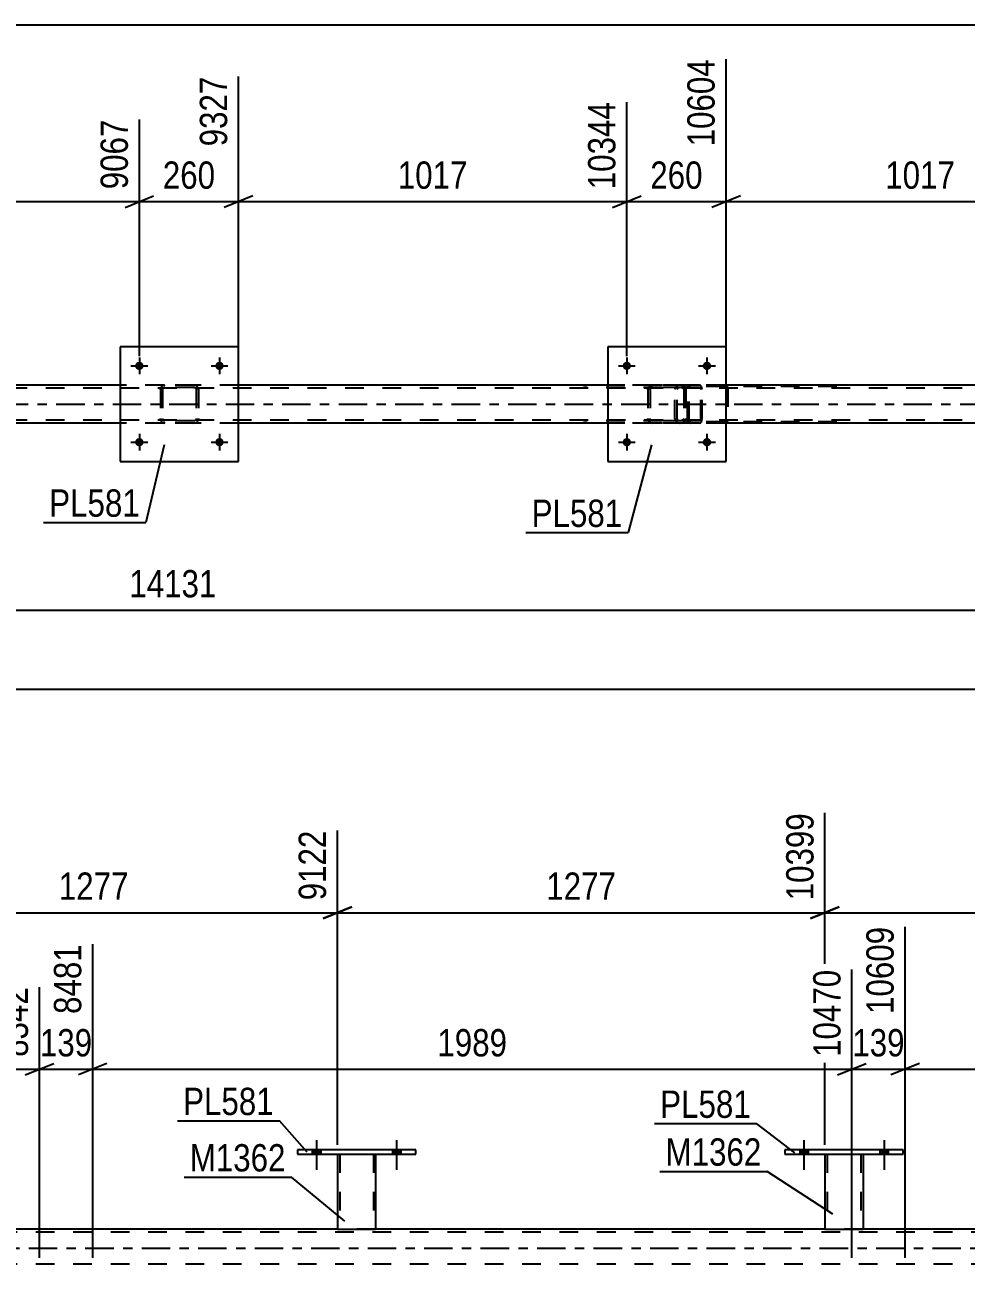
# Model space of a CAD drawing. Header units: millimetres. Extents: x 0 to 1779, y 0 to 560.
# Drawn here: x 1390.4 to 1489.1, y 425.1 to 555 of the extents above; entities that cross this region are included whole.
import ezdxf

# ---------------------------------------------------------------- set-up
doc = ezdxf.new("R2010")
doc.units = ezdxf.units.MM
doc.linetypes.add('DXK_LINE_DOT2', pattern=[3.9198, 1.9599, -1.9599])
doc.linetypes.add('DXK_LINE_DOT3', pattern=[5.9187, 2.979, -0.9799, 0.9799, -0.9799])
doc.styles.add('Arial Narrow', font='ARIALN.TTF', dxfattribs={"height": 0.2})

# ---------------------------------------------------------------- blocks, each defined once
blk = doc.blocks.new('Part-814185208-2621 - 2589')
at = {"color": 7, "linetype": 'DXK_LINE_DOT2'}
for p, q in [((1459.88, 517.09), (1459.86, 516.96)), ((1460.03, 516.96), (1460.04, 517.03)), ((1460.04, 517.03), (1460.08, 517.08)), ((1460.2, 517.28), (1460.07, 517.26)), ((1460.08, 517.08), (1460.13, 517.11)), ((1460.13, 517.11), (1460.2, 517.12)), ((1475.53, 517.28), (1460.2, 517.28)), ((1475.53, 517.12), (1460.2, 517.12)), ((1463.9, 517.26), (1463.77, 517.28)), ((1463.77, 517.12), (1463.84, 517.11)), ((1463.84, 517.11), (1463.89, 517.08)), ((1463.89, 517.08), (1463.93, 517.03)), ((1463.93, 517.03), (1463.94, 516.96)), ((1464.11, 516.96), (1464.09, 517.09)), ((1459.86, 513.6), (1459.86, 516.96)), ((1460.03, 513.6), (1460.03, 516.96)), ((1463.94, 516.96), (1463.94, 513.6)), ((1464.11, 516.96), (1464.11, 513.6)), ((1459.86, 513.6), (1459.88, 513.48)), ((1460.04, 513.54), (1460.03, 513.6)), ((1460.08, 513.49), (1460.04, 513.54)), ((1460.07, 513.31), (1460.2, 513.28)), ((1460.13, 513.46), (1460.08, 513.49)), ((1460.2, 513.44), (1460.13, 513.46)), ((1475.53, 513.44), (1460.2, 513.44)), ((1475.53, 513.28), (1460.2, 513.28)), ((1463.84, 513.46), (1463.77, 513.44)), ((1463.77, 513.28), (1463.9, 513.31)), ((1463.89, 513.49), (1463.84, 513.46)), ((1463.93, 513.54), (1463.89, 513.49)), ((1463.94, 513.6), (1463.93, 513.54)), ((1464.09, 513.48), (1464.11, 513.6))]:
    blk.add_line(p, q, dxfattribs=at)
for centre, start, end in [((1460.18, 516.95), 110.7583, 155.68), ((1463.78, 516.95), 24.32, 69.2417), ((1460.18, 513.62), 204.32, 249.2417), ((1463.78, 513.62), 290.7583, 335.68)]:
    blk.add_arc(centre, 0.331, start, end, dxfattribs=at)
blk = doc.blocks.new('Bolt-814185208-2757 - 2589')
at = {"linetype": 'Continuous'}
for points in [[(1402.87, 519.29, -1), (1401.99, 519.29, -1)], [(1411.27, 519.29, -1), (1410.39, 519.29, -1)]]:
    blk.add_hatch(color=1, dxfattribs=at).paths.add_polyline_path(points)
at = {"color": 1, "linetype": 'Continuous'}
for p, q in [((1402.43, 520.17), (1402.43, 518.41)), ((1410.83, 520.17), (1410.83, 518.41)), ((1401.55, 519.29), (1403.31, 519.29)), ((1409.95, 519.29), (1411.71, 519.29))]:
    blk.add_line(p, q, dxfattribs=at)
blk = doc.blocks.new('Part-814185208-2599 - 2589')
at = {"color": 2, "linetype": 'Continuous'}
for p, q in [((1400.43, 517.28), (1361.75, 517.28)), ((1451.51, 517.28), (1412.83, 517.28)), ((1502.59, 517.28), (1463.91, 517.28)), ((1400.43, 513.28), (1361.75, 513.28)), ((1451.51, 513.28), (1412.83, 513.28)), ((1502.59, 513.28), (1463.91, 513.28))]:
    blk.add_line(p, q, dxfattribs=at)
at = {"color": 7, "linetype": 'DXK_LINE_DOT2'}
for p, q in [((1412.83, 517.28), (1400.43, 517.28)), ((1463.91, 517.28), (1451.51, 517.28)), ((1688.57, 516.96), (1085.95, 516.96)), ((1688.57, 513.6), (1085.95, 513.6)), ((1412.83, 513.28), (1400.43, 513.28)), ((1463.91, 513.28), (1451.51, 513.28))]:
    blk.add_line(p, q, dxfattribs=at)
at = {"color": 7, "linetype": 'DXK_LINE_DOT3'}
blk.add_line((1085.95, 515.28), (1688.57, 515.28), dxfattribs=at)
blk = doc.blocks.new('Bolt-814185208-2758 - 2589')
at = {"linetype": 'Continuous'}
for points in [[(1402.87, 511.29, -1), (1401.99, 511.29, -1)], [(1411.27, 511.29, -1), (1410.39, 511.29, -1)]]:
    blk.add_hatch(color=1, dxfattribs=at).paths.add_polyline_path(points)
at = {"color": 1, "linetype": 'Continuous'}
for p, q in [((1402.43, 512.17), (1402.43, 510.41)), ((1410.83, 512.17), (1410.83, 510.41)), ((1401.55, 511.29), (1403.31, 511.29)), ((1409.95, 511.29), (1411.71, 511.29))]:
    blk.add_line(p, q, dxfattribs=at)
blk = doc.blocks.new('Part-814185208-2653 - 2589')
at = {"color": 7, "linetype": 'DXK_LINE_DOT2'}
for p, q in [((1461.13, 517.28), (1448.98, 517.28)), ((1461.13, 517.04), (1448.98, 517.04)), ((1459.04, 517.28), (1458.85, 517.25)), ((1458.86, 516.97), (1458.94, 517.03)), ((1458.94, 517.03), (1459.04, 517.04)), ((1459.86, 517.04), (1459.86, 517.28)), ((1461.24, 517.25), (1461.13, 517.28)), ((1461.13, 517.04), (1461.18, 517.03)), ((1461.18, 517.03), (1461.23, 516.97)), ((1461.32, 517.14), (1461.24, 517.25)), ((1461.38, 516.99), (1461.32, 517.14)), ((1458.58, 516.99), (1458.54, 516.8)), ((1458.54, 513.76), (1458.54, 516.8)), ((1458.79, 516.8), (1458.81, 516.9)), ((1458.79, 513.76), (1458.79, 516.8)), ((1458.81, 516.9), (1458.86, 516.97)), ((1461.23, 516.97), (1461.26, 516.9)), ((1461.26, 516.9), (1461.27, 516.8)), ((1461.27, 513.76), (1461.27, 516.8)), ((1461.4, 516.8), (1461.38, 516.99)), ((1461.4, 513.76), (1461.4, 516.8)), ((1461.13, 513.52), (1448.98, 513.52)), ((1461.13, 513.28), (1448.98, 513.28)), ((1458.54, 513.76), (1458.58, 513.58)), ((1458.81, 513.67), (1458.79, 513.76)), ((1458.86, 513.59), (1458.81, 513.67)), ((1458.85, 513.32), (1459.04, 513.28)), ((1458.94, 513.54), (1458.86, 513.59)), ((1459.04, 513.52), (1458.94, 513.54)), ((1459.86, 513.28), (1459.86, 513.52)), ((1461.18, 513.54), (1461.13, 513.52)), ((1461.13, 513.28), (1461.24, 513.32)), ((1461.23, 513.59), (1461.18, 513.54)), ((1461.26, 513.67), (1461.23, 513.59)), ((1461.24, 513.32), (1461.32, 513.43)), ((1461.27, 513.76), (1461.26, 513.67)), ((1461.32, 513.43), (1461.38, 513.58)), ((1461.38, 513.58), (1461.4, 513.76))]:
    blk.add_line(p, q, dxfattribs=at)
for centre, start, end in [((1459.03, 516.79), 111.1941, 156.1506), ((1459.03, 513.78), 203.8494, 248.8059)]:
    blk.add_arc(centre, 0.492, start, end, dxfattribs=at)
blk = doc.blocks.new('Part-814185208-2754 - 2589')
at = {"color": 2, "linetype": 'Continuous'}
for p, q in [((1463.91, 521.28), (1451.51, 521.28)), ((1451.51, 521.28), (1451.51, 509.28)), ((1463.91, 509.28), (1463.91, 521.28)), ((1451.51, 509.28), (1463.91, 509.28))]:
    blk.add_line(p, q, dxfattribs=at)
blk = doc.blocks.new('Bolt-814185208-2793 - 2589')
at = {"linetype": 'Continuous'}
for points in [[(1453.95, 519.29, -1), (1453.07, 519.29, -1)], [(1462.35, 519.29, -1), (1461.47, 519.29, -1)]]:
    blk.add_hatch(color=1, dxfattribs=at).paths.add_polyline_path(points)
at = {"color": 1, "linetype": 'Continuous'}
for p, q in [((1453.51, 520.17), (1453.51, 518.41)), ((1461.91, 520.17), (1461.91, 518.41)), ((1452.63, 519.29), (1454.39, 519.29)), ((1461.03, 519.29), (1462.79, 519.29))]:
    blk.add_line(p, q, dxfattribs=at)
blk = doc.blocks.new('Bolt-814185208-2794 - 2589')
at = {"linetype": 'Continuous'}
for points in [[(1453.95, 511.29, -1), (1453.07, 511.29, -1)], [(1462.35, 511.29, -1), (1461.47, 511.29, -1)]]:
    blk.add_hatch(color=1, dxfattribs=at).paths.add_polyline_path(points)
at = {"color": 1, "linetype": 'Continuous'}
for p, q in [((1453.51, 512.17), (1453.51, 510.41)), ((1461.91, 512.17), (1461.91, 510.41)), ((1452.63, 511.29), (1454.39, 511.29)), ((1461.03, 511.29), (1462.79, 511.29))]:
    blk.add_line(p, q, dxfattribs=at)
blk = doc.blocks.new('Part-814185208-2831 - 2589')
at = {"color": 7, "linetype": 'DXK_LINE_DOT2'}
for p, q in [((1456.01, 517.25), (1456.19, 517.28)), ((1456.19, 517.28), (1456.01, 517.25)), ((1456.02, 516.97), (1456.1, 517.03)), ((1456.1, 517.03), (1456.19, 517.04)), ((1459.23, 517.28), (1456.19, 517.28)), ((1459.23, 517.04), (1456.19, 517.04)), ((1459.23, 517.28), (1459.41, 517.25)), ((1459.41, 517.25), (1459.23, 517.28)), ((1459.23, 517.04), (1459.32, 517.03)), ((1459.32, 517.03), (1459.4, 516.97)), ((1455.71, 516.8), (1455.75, 516.99)), ((1455.75, 516.99), (1455.71, 516.8)), ((1455.71, 516.8), (1455.71, 513.76)), ((1455.95, 516.8), (1455.97, 516.9)), ((1455.95, 516.8), (1455.95, 513.76)), ((1455.97, 516.9), (1456.02, 516.97)), ((1459.4, 516.97), (1459.45, 516.9)), ((1459.45, 516.9), (1459.47, 516.8)), ((1459.47, 516.8), (1459.47, 513.76)), ((1459.67, 516.99), (1459.71, 516.8)), ((1459.71, 516.8), (1459.67, 516.99)), ((1459.71, 516.8), (1459.71, 513.76)), ((1455.75, 513.58), (1455.71, 513.76)), ((1455.71, 513.76), (1455.75, 513.58)), ((1455.97, 513.67), (1455.95, 513.76)), ((1456.02, 513.59), (1455.97, 513.67)), ((1456.19, 513.28), (1456.01, 513.32)), ((1456.01, 513.32), (1456.19, 513.28)), ((1456.1, 513.54), (1456.02, 513.59)), ((1456.19, 513.52), (1456.1, 513.54)), ((1459.23, 513.52), (1456.19, 513.52)), ((1459.23, 513.28), (1456.19, 513.28)), ((1459.32, 513.54), (1459.23, 513.52)), ((1459.41, 513.32), (1459.23, 513.28)), ((1459.23, 513.28), (1459.41, 513.32)), ((1459.4, 513.59), (1459.32, 513.54)), ((1459.45, 513.67), (1459.4, 513.59)), ((1459.47, 513.76), (1459.45, 513.67)), ((1459.71, 513.76), (1459.67, 513.58)), ((1459.67, 513.58), (1459.71, 513.76))]:
    blk.add_line(p, q, dxfattribs=at)
at = {"color": 7, "linetype": 'DXK_LINE_DOT3'}
blk.add_line((1457.71, 515.28), (1457.71, 515.28), dxfattribs=at)
at = {"color": 7, "linetype": 'DXK_LINE_DOT2'}
for centre, start, end in [((1456.19, 516.8), 112.5, 157.5), ((1456.19, 516.8), 112.5, 157.5), ((1459.23, 516.8), 22.5, 67.5), ((1459.23, 516.8), 22.5, 67.5), ((1456.19, 513.76), 202.5, 247.5), ((1456.19, 513.76), 202.5, 247.5), ((1459.23, 513.76), 292.5, 337.5), ((1459.23, 513.76), 292.5, 337.5)]:
    blk.add_arc(centre, 0.48, start, end, dxfattribs=at)
blk = doc.blocks.new('Part-814185208-2842 - 2589')
at = {"color": 2, "linetype": 'Continuous'}
for p, q in [((1412.83, 521.28), (1400.43, 521.28)), ((1400.43, 521.28), (1400.43, 509.28)), ((1412.83, 509.28), (1412.83, 521.28)), ((1400.43, 509.28), (1412.83, 509.28))]:
    blk.add_line(p, q, dxfattribs=at)
blk = doc.blocks.new('Part-814185208-2843 - 2589')
at = {"color": 7, "linetype": 'DXK_LINE_DOT2'}
for p, q in [((1404.93, 517.25), (1405.11, 517.28)), ((1405.11, 517.28), (1404.93, 517.25)), ((1404.94, 516.97), (1405.02, 517.03)), ((1405.02, 517.03), (1405.11, 517.04)), ((1408.15, 517.28), (1405.11, 517.28)), ((1408.15, 517.04), (1405.11, 517.04)), ((1408.15, 517.28), (1408.33, 517.25)), ((1408.33, 517.25), (1408.15, 517.28)), ((1408.15, 517.04), (1408.24, 517.03)), ((1408.24, 517.03), (1408.32, 516.97)), ((1404.63, 516.8), (1404.67, 516.99)), ((1404.67, 516.99), (1404.63, 516.8)), ((1404.63, 516.8), (1404.63, 513.76)), ((1404.87, 516.8), (1404.89, 516.9)), ((1404.87, 516.8), (1404.87, 513.76)), ((1404.89, 516.9), (1404.94, 516.97)), ((1408.32, 516.97), (1408.37, 516.9)), ((1408.37, 516.9), (1408.39, 516.8)), ((1408.39, 516.8), (1408.39, 513.76)), ((1408.59, 516.99), (1408.63, 516.8)), ((1408.63, 516.8), (1408.59, 516.99)), ((1408.63, 516.8), (1408.63, 513.76)), ((1404.67, 513.58), (1404.63, 513.76)), ((1404.63, 513.76), (1404.67, 513.58)), ((1404.89, 513.67), (1404.87, 513.76)), ((1404.94, 513.59), (1404.89, 513.67)), ((1405.11, 513.28), (1404.93, 513.32)), ((1404.93, 513.32), (1405.11, 513.28)), ((1405.02, 513.54), (1404.94, 513.59)), ((1405.11, 513.52), (1405.02, 513.54)), ((1408.15, 513.52), (1405.11, 513.52)), ((1408.15, 513.28), (1405.11, 513.28)), ((1408.24, 513.54), (1408.15, 513.52)), ((1408.33, 513.32), (1408.15, 513.28)), ((1408.15, 513.28), (1408.33, 513.32)), ((1408.32, 513.59), (1408.24, 513.54)), ((1408.37, 513.67), (1408.32, 513.59)), ((1408.39, 513.76), (1408.37, 513.67)), ((1408.63, 513.76), (1408.59, 513.58)), ((1408.59, 513.58), (1408.63, 513.76))]:
    blk.add_line(p, q, dxfattribs=at)
at = {"color": 7, "linetype": 'DXK_LINE_DOT3'}
blk.add_line((1406.63, 515.28), (1406.63, 515.28), dxfattribs=at)
at = {"color": 7, "linetype": 'DXK_LINE_DOT2'}
for centre, start, end in [((1405.11, 516.8), 112.5, 157.5), ((1405.11, 516.8), 112.5, 157.5), ((1408.15, 516.8), 22.5, 67.5), ((1408.15, 516.8), 22.5, 67.5), ((1405.11, 513.76), 202.5, 247.5), ((1405.11, 513.76), 202.5, 247.5), ((1408.15, 513.76), 292.5, 337.5), ((1408.15, 513.76), 292.5, 337.5)]:
    blk.add_arc(centre, 0.48, start, end, dxfattribs=at)
blk = doc.blocks.new('Part-814185208-3715 - 3585')
at = {"color": 2, "linetype": 'Continuous'}
for p, q in [((1470.07, 437.14), (1470.07, 436.66)), ((1482.47, 437.14), (1470.07, 437.14)), ((1470.07, 436.66), (1482.47, 436.66)), ((1482.47, 436.66), (1482.47, 437.14))]:
    blk.add_line(p, q, dxfattribs=at)
blk = doc.blocks.new('Bolt-814185208-3599 - 3585')
at = {"linetype": 'Continuous'}
for points in [[(1420.55, 436.66), (1421.43, 436.66), (1421.43, 437.14), (1420.55, 437.14)], [(1428.95, 436.66), (1429.83, 436.66), (1429.83, 437.14), (1428.95, 437.14)]]:
    blk.add_hatch(color=1, dxfattribs=at).paths.add_polyline_path(points)
at = {"color": 1, "linetype": 'Continuous'}
for p, q in [((1420.99, 438.14), (1420.99, 435.02)), ((1429.39, 438.14), (1429.39, 435.02)), ((1420.55, 437.14), (1420.55, 436.66)), ((1421.43, 437.14), (1421.43, 436.66)), ((1428.95, 437.14), (1428.95, 436.66)), ((1429.83, 437.14), (1429.83, 436.66))]:
    blk.add_line(p, q, dxfattribs=at)
blk = doc.blocks.new('Bolt-814185208-3600 - 3585')
at = {"linetype": 'Continuous'}
for points in [[(1420.55, 436.66), (1421.43, 436.66), (1421.43, 437.14), (1420.55, 437.14)], [(1428.95, 436.66), (1429.83, 436.66), (1429.83, 437.14), (1428.95, 437.14)]]:
    blk.add_hatch(color=1, dxfattribs=at).paths.add_polyline_path(points)
at = {"color": 1, "linetype": 'Continuous'}
for p, q in [((1420.99, 438.14), (1420.99, 435.02)), ((1429.39, 438.14), (1429.39, 435.02)), ((1420.55, 437.14), (1420.55, 436.66)), ((1421.43, 437.14), (1421.43, 436.66)), ((1428.95, 437.14), (1428.95, 436.66)), ((1429.83, 437.14), (1429.83, 436.66))]:
    blk.add_line(p, q, dxfattribs=at)
blk = doc.blocks.new('Bolt-814185208-3603 - 3585')
at = {"linetype": 'Continuous'}
for points in [[(1471.63, 436.66), (1472.51, 436.66), (1472.51, 437.14), (1471.63, 437.14)], [(1480.03, 436.66), (1480.91, 436.66), (1480.91, 437.14), (1480.03, 437.14)]]:
    blk.add_hatch(color=1, dxfattribs=at).paths.add_polyline_path(points)
at = {"color": 1, "linetype": 'Continuous'}
for p, q in [((1472.07, 438.14), (1472.07, 435.02)), ((1480.47, 438.14), (1480.47, 435.02)), ((1471.63, 437.14), (1471.63, 436.66)), ((1472.51, 437.14), (1472.51, 436.66)), ((1480.03, 437.14), (1480.03, 436.66)), ((1480.91, 437.14), (1480.91, 436.66))]:
    blk.add_line(p, q, dxfattribs=at)
blk = doc.blocks.new('Bolt-814185208-3604 - 3585')
at = {"linetype": 'Continuous'}
for points in [[(1471.63, 436.66), (1472.51, 436.66), (1472.51, 437.14), (1471.63, 437.14)], [(1480.03, 436.66), (1480.91, 436.66), (1480.91, 437.14), (1480.03, 437.14)]]:
    blk.add_hatch(color=1, dxfattribs=at).paths.add_polyline_path(points)
at = {"color": 1, "linetype": 'Continuous'}
for p, q in [((1472.07, 438.14), (1472.07, 435.02)), ((1480.47, 438.14), (1480.47, 435.02)), ((1471.63, 437.14), (1471.63, 436.66)), ((1472.51, 437.14), (1472.51, 436.66)), ((1480.03, 437.14), (1480.03, 436.66)), ((1480.91, 437.14), (1480.91, 436.66))]:
    blk.add_line(p, q, dxfattribs=at)
blk = doc.blocks.new('Part-814185208-3695 - 3585')
at = {"color": 2, "linetype": 'Continuous'}
for p, q in [((1418.99, 437.14), (1418.99, 436.66)), ((1431.39, 437.14), (1418.99, 437.14)), ((1418.99, 436.66), (1431.39, 436.66)), ((1431.39, 436.66), (1431.39, 437.14))]:
    blk.add_line(p, q, dxfattribs=at)
blk = doc.blocks.new('Part-814185208-3710 - 3585')
at = {"color": 2, "linetype": 'Continuous'}
for p, q in [((1474.27, 436.66), (1474.27, 428.82)), ((1478.27, 436.66), (1478.27, 428.82)), ((1474.27, 428.82), (1478.27, 428.82))]:
    blk.add_line(p, q, dxfattribs=at)
at = {"color": 7, "linetype": 'DXK_LINE_DOT2'}
for p, q in [((1474.27, 436.66), (1478.27, 436.66)), ((1474.27, 436.66), (1474.27, 436.66)), ((1474.27, 436.66), (1474.27, 436.66)), ((1474.51, 436.66), (1474.51, 428.82)), ((1478.03, 436.66), (1478.03, 428.82)), ((1478.27, 436.66), (1478.27, 436.66)), ((1478.27, 436.66), (1478.27, 436.66)), ((1477.97, 428.82), (1478.01, 428.82)), ((1477.97, 428.82), (1478.01, 428.82)), ((1478.01, 428.82), (1478.03, 428.82)), ((1478.01, 428.82), (1478.03, 428.82))]:
    blk.add_line(p, q, dxfattribs=at)
blk = doc.blocks.new('Part-814185208-3755 - 3585')
at = {"color": 2, "linetype": 'Continuous'}
for p, q in [((1423.19, 436.66), (1423.19, 428.82)), ((1427.19, 436.66), (1427.19, 428.82)), ((1423.19, 428.82), (1427.19, 428.82))]:
    blk.add_line(p, q, dxfattribs=at)
at = {"color": 7, "linetype": 'DXK_LINE_DOT2'}
for p, q in [((1423.19, 436.66), (1427.19, 436.66)), ((1423.19, 436.66), (1423.19, 436.66)), ((1423.19, 436.66), (1423.19, 436.66)), ((1423.43, 436.66), (1423.43, 428.82)), ((1426.95, 436.66), (1426.95, 428.82)), ((1427.19, 436.66), (1427.19, 436.66)), ((1427.19, 436.66), (1427.19, 436.66)), ((1426.89, 428.82), (1426.93, 428.82)), ((1426.89, 428.82), (1426.93, 428.82)), ((1426.93, 428.82), (1426.95, 428.82)), ((1426.93, 428.82), (1426.95, 428.82))]:
    blk.add_line(p, q, dxfattribs=at)
blk = doc.blocks.new('Part-814185208-3881 - 3585')
at = {"color": 2, "linetype": 'Continuous'}
for p, q in [((1423.19, 428.82), (1376.11, 428.82)), ((1474.27, 428.82), (1427.19, 428.82)), ((1525.35, 428.82), (1478.27, 428.82))]:
    blk.add_line(p, q, dxfattribs=at)
at = {"color": 7, "linetype": 'DXK_LINE_DOT2'}
for p, q in [((1427.19, 428.82), (1423.19, 428.82)), ((1478.27, 428.82), (1474.27, 428.82)), ((1707.13, 428.5), (1094.91, 428.5)), ((1707.13, 425.14), (1094.91, 425.14))]:
    blk.add_line(p, q, dxfattribs=at)
at = {"color": 7, "linetype": 'DXK_LINE_DOT3'}
blk.add_line((1094.91, 426.82), (1707.13, 426.82), dxfattribs=at)
blk = doc.blocks.new('StraightDimension-814185208-8421 - 2589')
at = {"color": 7, "linetype": 'Continuous'}
for p, q in [((1361.75, 518.28), (1361.75, 549.61)), ((1402.43, 520.29), (1402.43, 545.11)), ((1363.25, 537.1), (1360.25, 535.9)), ((1361.75, 536.5), (1402.43, 536.5)), ((1400.93, 535.9), (1403.93, 537.1))]:
    blk.add_line(p, q, dxfattribs=at)
at = {"color": 0}
blk.add_wipeout([(1386.34, 537.25), (1386.34, 541.45), (1377.83, 541.45), (1377.83, 537.25)], dxfattribs=at)
at = {"color": 3, "style": 'Arial Narrow'}
blk.add_text('1017', height=2.863, dxfattribs=at).set_placement((1378.43, 537.85))
at = {"color": 0, "linetype": 'Continuous'}
blk.add_wipeout([(1401.83, 545.71), (1397.63, 545.71), (1397.63, 537.2), (1401.83, 537.2)], dxfattribs=at)
at = {"color": 3, "linetype": 'Continuous', "style": 'Arial Narrow'}
blk.add_text('9067', height=2.863, rotation=90.0002, dxfattribs=at).set_placement((1401.23, 537.8))
blk = doc.blocks.new('StraightDimension-814185208-8418 - 2589')
at = {"color": 7, "linetype": 'Continuous'}
for p, q in [((1463.91, 518.28), (1463.91, 551.44)), ((1453.51, 520.29), (1453.51, 546.94)), ((1452.01, 535.9), (1455.01, 537.1)), ((1453.51, 536.5), (1463.91, 536.5)), ((1465.41, 537.1), (1462.41, 535.9))]:
    blk.add_line(p, q, dxfattribs=at)
at = {"color": 0}
blk.add_wipeout([(1462.05, 537.25), (1462.05, 541.45), (1455.37, 541.45), (1455.37, 537.25)], dxfattribs=at)
at = {"color": 3, "style": 'Arial Narrow'}
blk.add_text('260', height=2.863, dxfattribs=at).set_placement((1455.97, 537.85))
at = {"color": 0, "linetype": 'Continuous'}
blk.add_wipeout([(1463.31, 552.04), (1459.11, 552.04), (1459.11, 541.7), (1463.31, 541.7)], dxfattribs=at)
at = {"color": 3, "linetype": 'Continuous', "style": 'Arial Narrow'}
blk.add_text('10604', height=2.863, rotation=90.0002, dxfattribs=at).set_placement((1462.71, 542.3))
blk = doc.blocks.new('StraightDimension-814185208-2989 - 2589')
at = {"color": 7, "linetype": 'Continuous'}
blk.add_line((1061.67, 555.04), (1689.21, 555.04), dxfattribs=at)
blk = doc.blocks.new('StraightDimension-814185208-3000 - 2589')
at = {"color": 7, "linetype": 'Continuous'}
blk.add_line((1123.33, 493.68), (1688.57, 493.68), dxfattribs=at)
at = {"color": 0}
blk.add_wipeout([(1411.12, 494.43), (1411.12, 498.63), (1400.78, 498.63), (1400.78, 494.43)], dxfattribs=at)
at = {"color": 3, "style": 'Arial Narrow'}
blk.add_text('14131', height=2.863, dxfattribs=at).set_placement((1401.38, 495.03))
blk = doc.blocks.new('StraightDimension-814185208-3535 - 2589')
at = {"color": 7, "linetype": 'Continuous'}
blk.add_line((1062.31, 485.39), (1688.57, 485.39), dxfattribs=at)
blk = doc.blocks.new('StraightDimension-814185208-8417 - 2589')
at = {"color": 7, "linetype": 'Continuous'}
for p, q in [((1463.91, 518.28), (1463.91, 551.44)), ((1504.59, 520.29), (1504.59, 546.94)), ((1465.41, 537.1), (1462.41, 535.9)), ((1463.91, 536.5), (1504.59, 536.5)), ((1503.09, 535.9), (1506.09, 537.1))]:
    blk.add_line(p, q, dxfattribs=at)
at = {"color": 0}
blk.add_wipeout([(1488.51, 537.25), (1488.51, 541.45), (1479.99, 541.45), (1479.99, 537.25)], dxfattribs=at)
at = {"color": 3, "style": 'Arial Narrow'}
blk.add_text('1017', height=2.863, dxfattribs=at).set_placement((1480.59, 537.85))
at = {"color": 0, "linetype": 'Continuous'}
blk.add_wipeout([(1503.99, 547.54), (1499.79, 547.54), (1499.79, 537.2), (1503.99, 537.2)], dxfattribs=at)
at = {"color": 3, "linetype": 'Continuous', "style": 'Arial Narrow'}
blk.add_text('11621', height=2.863, rotation=90.0002, dxfattribs=at).set_placement((1503.39, 537.8))
blk = doc.blocks.new('StraightDimension-814185208-8419 - 2589')
at = {"color": 7, "linetype": 'Continuous'}
for p, q in [((1412.83, 518.28), (1412.83, 549.61)), ((1453.51, 520.29), (1453.51, 546.94)), ((1414.33, 537.1), (1411.33, 535.9)), ((1412.83, 536.5), (1453.51, 536.5)), ((1452.01, 535.9), (1455.01, 537.1))]:
    blk.add_line(p, q, dxfattribs=at)
at = {"color": 0}
blk.add_wipeout([(1437.43, 537.25), (1437.43, 541.45), (1428.91, 541.45), (1428.91, 537.25)], dxfattribs=at)
at = {"color": 3, "style": 'Arial Narrow'}
blk.add_text('1017', height=2.863, dxfattribs=at).set_placement((1429.51, 537.85))
at = {"color": 0, "linetype": 'Continuous'}
blk.add_wipeout([(1452.91, 547.54), (1448.71, 547.54), (1448.71, 537.2), (1452.91, 537.2)], dxfattribs=at)
at = {"color": 3, "linetype": 'Continuous', "style": 'Arial Narrow'}
blk.add_text('10344', height=2.863, rotation=90.0002, dxfattribs=at).set_placement((1452.31, 537.8))
blk = doc.blocks.new('StraightDimension-814185208-8420 - 2589')
at = {"color": 7, "linetype": 'Continuous'}
for p, q in [((1412.83, 518.28), (1412.83, 549.61)), ((1402.43, 520.29), (1402.43, 545.11)), ((1400.93, 535.9), (1403.93, 537.1)), ((1402.43, 536.5), (1412.83, 536.5)), ((1414.33, 537.1), (1411.33, 535.9))]:
    blk.add_line(p, q, dxfattribs=at)
at = {"color": 0}
blk.add_wipeout([(1410.97, 537.25), (1410.97, 541.45), (1404.29, 541.45), (1404.29, 537.25)], dxfattribs=at)
at = {"color": 3, "style": 'Arial Narrow'}
blk.add_text('260', height=2.863, dxfattribs=at).set_placement((1404.89, 537.85))
at = {"color": 0, "linetype": 'Continuous'}
blk.add_wipeout([(1412.23, 550.21), (1408.03, 550.21), (1408.03, 541.7), (1412.23, 541.7)], dxfattribs=at)
at = {"color": 3, "linetype": 'Continuous', "style": 'Arial Narrow'}
blk.add_text('9327', height=2.863, rotation=90.0002, dxfattribs=at).set_placement((1411.63, 542.3))
blk = doc.blocks.new('StraightDimension-814185208-4851 - 3585')
at = {"color": 7, "linetype": 'Continuous'}
for p, q in [((1482.67, 425.82), (1482.67, 460.51)), ((1477.1, 425.82), (1477.1, 456.01)), ((1475.6, 444.97), (1478.6, 446.17)), ((1477.1, 445.57), (1482.67, 445.57)), ((1484.17, 446.17), (1481.17, 444.97))]:
    blk.add_line(p, q, dxfattribs=at)
at = {"color": 0}
blk.add_wipeout([(1483.23, 446.32), (1483.23, 450.52), (1476.54, 450.52), (1476.54, 446.32)], dxfattribs=at)
at = {"color": 3, "style": 'Arial Narrow'}
blk.add_text('139', height=2.863, dxfattribs=at).set_placement((1477.14, 446.92))
at = {"color": 0, "linetype": 'Continuous'}
blk.add_wipeout([(1482.07, 461.11), (1477.87, 461.11), (1477.87, 450.77), (1482.07, 450.77)], dxfattribs=at)
at = {"color": 3, "linetype": 'Continuous', "style": 'Arial Narrow'}
blk.add_text('10609', height=2.863, rotation=90.0002, dxfattribs=at).set_placement((1481.47, 451.37))
blk = doc.blocks.new('StraightDimension-814185208-4803 - 3585')
at = {"color": 7, "linetype": 'Continuous'}
for p, q in [((1397.54, 425.82), (1397.54, 458.68)), ((1391.96, 425.82), (1391.96, 454.18)), ((1390.46, 444.97), (1393.46, 446.17)), ((1391.96, 445.57), (1397.54, 445.57)), ((1399.04, 446.17), (1396.04, 444.97))]:
    blk.add_line(p, q, dxfattribs=at)
at = {"color": 0}
blk.add_wipeout([(1398.09, 446.32), (1398.09, 450.52), (1391.41, 450.52), (1391.41, 446.32)], dxfattribs=at)
at = {"color": 3, "style": 'Arial Narrow'}
blk.add_text('139', height=2.863, dxfattribs=at).set_placement((1392.01, 446.92))
at = {"color": 0, "linetype": 'Continuous'}
blk.add_wipeout([(1396.94, 459.28), (1392.74, 459.28), (1392.74, 450.77), (1396.94, 450.77)], dxfattribs=at)
at = {"color": 3, "linetype": 'Continuous', "style": 'Arial Narrow'}
blk.add_text('8481', height=2.863, rotation=90.0002, dxfattribs=at).set_placement((1396.34, 451.37))
blk = doc.blocks.new('StraightDimension-814185208-10275 - 3585')
at = {"color": 7, "linetype": 'Continuous'}
for p, q in [((1474.27, 437.66), (1474.27, 472.43)), ((1423.19, 437.66), (1423.19, 470.6)), ((1424.69, 462.58), (1421.69, 461.38)), ((1472.77, 461.38), (1475.77, 462.58)), ((1423.19, 461.98), (1474.27, 461.98))]:
    blk.add_line(p, q, dxfattribs=at)
at = {"color": 0}
blk.add_wipeout([(1452.99, 462.73), (1452.99, 466.93), (1444.47, 466.93), (1444.47, 462.73)], dxfattribs=at)
at = {"color": 3, "style": 'Arial Narrow'}
blk.add_text('1277', height=2.863, dxfattribs=at).set_placement((1445.07, 463.33))
at = {"color": 0, "linetype": 'Continuous'}
blk.add_wipeout([(1473.67, 473.03), (1469.47, 473.03), (1469.47, 462.68), (1473.67, 462.68)], dxfattribs=at)
at = {"color": 3, "linetype": 'Continuous', "style": 'Arial Narrow'}
blk.add_text('10399', height=2.863, rotation=90.0002, dxfattribs=at).set_placement((1473.07, 463.28))
blk = doc.blocks.new('StraightDimension-814185208-10274 - 3585')
at = {"color": 7, "linetype": 'Continuous'}
for p, q in [((1474.27, 437.66), (1474.27, 472.43)), ((1525.35, 437.66), (1525.35, 472.43)), ((1475.77, 462.58), (1472.77, 461.38)), ((1523.85, 461.38), (1526.85, 462.58)), ((1474.27, 461.98), (1525.35, 461.98))]:
    blk.add_line(p, q, dxfattribs=at)
at = {"color": 0}
blk.add_wipeout([(1504.07, 462.73), (1504.07, 466.93), (1495.55, 466.93), (1495.55, 462.73)], dxfattribs=at)
at = {"color": 3, "style": 'Arial Narrow'}
blk.add_text('1277', height=2.863, dxfattribs=at).set_placement((1496.15, 463.33))
at = {"color": 0, "linetype": 'Continuous'}
blk.add_wipeout([(1524.75, 473.03), (1520.55, 473.03), (1520.55, 462.68), (1524.75, 462.68)], dxfattribs=at)
at = {"color": 3, "linetype": 'Continuous', "style": 'Arial Narrow'}
blk.add_text('11676', height=2.863, rotation=90.0002, dxfattribs=at).set_placement((1524.15, 463.28))
blk = doc.blocks.new('StraightDimension-814185208-4779 - 3585')
at = {"color": 7, "linetype": 'Continuous'}
for p, q in [((1312.4, 425.82), (1312.4, 458.68)), ((1391.96, 425.82), (1391.96, 454.18)), ((1313.9, 446.17), (1310.9, 444.97)), ((1312.4, 445.57), (1391.96, 445.57)), ((1390.46, 444.97), (1393.46, 446.17))]:
    blk.add_line(p, q, dxfattribs=at)
at = {"color": 0}
blk.add_wipeout([(1356.44, 446.32), (1356.44, 450.52), (1347.93, 450.52), (1347.93, 446.32)], dxfattribs=at)
at = {"color": 3, "style": 'Arial Narrow'}
blk.add_text('1989', height=2.863, dxfattribs=at).set_placement((1348.53, 446.92))
at = {"color": 0, "linetype": 'Continuous'}
blk.add_wipeout([(1391.36, 454.78), (1387.16, 454.78), (1387.16, 446.27), (1391.36, 446.27)], dxfattribs=at)
at = {"color": 3, "linetype": 'Continuous', "style": 'Arial Narrow'}
blk.add_text('8342', height=2.863, rotation=90.0002, dxfattribs=at).set_placement((1390.76, 446.87))
blk = doc.blocks.new('StraightDimension-814185208-4827 - 3585')
at = {"color": 7, "linetype": 'Continuous'}
for p, q in [((1397.54, 425.82), (1397.54, 458.68)), ((1477.1, 425.82), (1477.1, 456.01)), ((1399.04, 446.17), (1396.04, 444.97)), ((1397.54, 445.57), (1477.1, 445.57)), ((1475.6, 444.97), (1478.6, 446.17))]:
    blk.add_line(p, q, dxfattribs=at)
at = {"color": 0}
blk.add_wipeout([(1441.57, 446.32), (1441.57, 450.52), (1433.06, 450.52), (1433.06, 446.32)], dxfattribs=at)
at = {"color": 3, "style": 'Arial Narrow'}
blk.add_text('1989', height=2.863, dxfattribs=at).set_placement((1433.66, 446.92))
at = {"color": 0, "linetype": 'Continuous'}
blk.add_wipeout([(1476.5, 456.61), (1472.3, 456.61), (1472.3, 446.27), (1476.5, 446.27)], dxfattribs=at)
at = {"color": 3, "linetype": 'Continuous', "style": 'Arial Narrow'}
blk.add_text('10470', height=2.863, rotation=90.0002, dxfattribs=at).set_placement((1475.9, 446.87))
blk = doc.blocks.new('StraightDimension-814185208-4875 - 3585')
at = {"color": 7, "linetype": 'Continuous'}
for p, q in [((1482.67, 425.82), (1482.67, 460.51)), ((1562.23, 425.82), (1562.23, 456.01)), ((1484.17, 446.17), (1481.17, 444.97)), ((1482.67, 445.57), (1562.23, 445.57)), ((1560.73, 444.97), (1563.73, 446.17))]:
    blk.add_line(p, q, dxfattribs=at)
at = {"color": 0}
blk.add_wipeout([(1526.71, 446.32), (1526.71, 450.52), (1518.2, 450.52), (1518.2, 446.32)], dxfattribs=at)
at = {"color": 3, "style": 'Arial Narrow'}
blk.add_text('1989', height=2.863, dxfattribs=at).set_placement((1518.8, 446.92))
at = {"color": 0, "linetype": 'Continuous'}
blk.add_wipeout([(1561.63, 456.61), (1557.43, 456.61), (1557.43, 446.27), (1561.63, 446.27)], dxfattribs=at)
at = {"color": 3, "linetype": 'Continuous', "style": 'Arial Narrow'}
blk.add_text('12598', height=2.863, rotation=90.0002, dxfattribs=at).set_placement((1561.03, 446.87))
blk = doc.blocks.new('StraightDimension-814185208-10276 - 3585')
at = {"color": 7, "linetype": 'Continuous'}
for p, q in [((1372.11, 437.66), (1372.11, 470.6)), ((1423.19, 437.66), (1423.19, 470.6)), ((1373.61, 462.58), (1370.61, 461.38)), ((1421.69, 461.38), (1424.69, 462.58)), ((1372.11, 461.98), (1423.19, 461.98))]:
    blk.add_line(p, q, dxfattribs=at)
at = {"color": 0}
blk.add_wipeout([(1401.9, 462.73), (1401.9, 466.93), (1393.39, 466.93), (1393.39, 462.73)], dxfattribs=at)
at = {"color": 3, "style": 'Arial Narrow'}
blk.add_text('1277', height=2.863, dxfattribs=at).set_placement((1393.99, 463.33))
at = {"color": 0, "linetype": 'Continuous'}
blk.add_wipeout([(1422.59, 471.2), (1418.39, 471.2), (1418.39, 462.68), (1422.59, 462.68)], dxfattribs=at)
at = {"color": 3, "linetype": 'Continuous', "style": 'Arial Narrow'}
blk.add_text('9122', height=2.863, rotation=90.0002, dxfattribs=at).set_placement((1421.99, 463.28))
blk = doc.blocks.new('Mark-814185208-2838 - 2589')
at = {"color": 0}
blk.add_wipeout([(1402.5, 503.48), (1402.5, 506.48), (1392.99, 506.48), (1392.99, 503.48)], dxfattribs=at)
blk.add_wipeout([(1402.5, 503.48), (1402.5, 506.48), (1392.99, 506.48), (1392.99, 503.48)], dxfattribs=at)
at = {"color": 30, "linetype": 'Continuous'}
for p in [(1405.03, 511), (1392.39, 502.88)]:
    blk.add_line(p, (1403.1, 502.88), dxfattribs=at)
at = {"color": 3, "style": 'Arial Narrow'}
blk.add_text('PL581', height=2.863, dxfattribs=at).set_placement((1392.99, 503.48))
blk = doc.blocks.new('Mark-814185208-2750 - 2589')
at = {"color": 0}
blk.add_wipeout([(1453.04, 502.41), (1453.04, 505.41), (1443.54, 505.41), (1443.54, 502.41)], dxfattribs=at)
blk.add_wipeout([(1453.04, 502.41), (1453.04, 505.41), (1443.54, 505.41), (1443.54, 502.41)], dxfattribs=at)
at = {"color": 30, "linetype": 'Continuous'}
for p in [(1456.11, 511), (1442.94, 501.81)]:
    blk.add_line(p, (1453.64, 501.81), dxfattribs=at)
at = {"color": 3, "style": 'Arial Narrow'}
blk.add_text('PL581', height=2.863, dxfattribs=at).set_placement((1443.54, 502.41))
blk = doc.blocks.new('Mark-814185208-3691 - 3585')
at = {"color": 0}
blk.add_wipeout([(1416.53, 440.77), (1416.53, 443.77), (1407.02, 443.77), (1407.02, 440.77)], dxfattribs=at)
blk.add_wipeout([(1416.53, 440.77), (1416.53, 443.77), (1407.02, 443.77), (1407.02, 440.77)], dxfattribs=at)
at = {"color": 30, "linetype": 'Continuous'}
for p in [(1406.42, 440.17), (1420.01, 436.88)]:
    blk.add_line(p, (1417.13, 440.17), dxfattribs=at)
at = {"color": 3, "style": 'Arial Narrow'}
blk.add_text('PL581', height=2.863, dxfattribs=at).set_placement((1407.02, 440.77))
blk = doc.blocks.new('Mark-814185208-3706 - 3585')
at = {"color": 0}
blk.add_wipeout([(1467.62, 435.47), (1467.62, 438.47), (1457.57, 438.47), (1457.57, 435.47)], dxfattribs=at)
blk.add_wipeout([(1467.62, 435.47), (1467.62, 438.47), (1457.57, 438.47), (1457.57, 435.47)], dxfattribs=at)
at = {"color": 30, "linetype": 'Continuous'}
for p in [(1456.97, 434.87), (1475.08, 430.4)]:
    blk.add_line(p, (1468.22, 434.87), dxfattribs=at)
at = {"color": 3, "style": 'Arial Narrow'}
blk.add_text('M1362', height=2.863, dxfattribs=at).set_placement((1457.57, 435.47))
blk = doc.blocks.new('Mark-814185208-3711 - 3585')
at = {"color": 0}
blk.add_wipeout([(1466.51, 440.48), (1466.51, 443.48), (1457.01, 443.48), (1457.01, 440.48)], dxfattribs=at)
blk.add_wipeout([(1466.51, 440.48), (1466.51, 443.48), (1457.01, 443.48), (1457.01, 440.48)], dxfattribs=at)
at = {"color": 30, "linetype": 'Continuous'}
for p in [(1456.41, 439.88), (1471.11, 436.81)]:
    blk.add_line(p, (1467.11, 439.88), dxfattribs=at)
at = {"color": 3, "style": 'Arial Narrow'}
blk.add_text('PL581', height=2.863, dxfattribs=at).set_placement((1457.01, 440.48))
blk = doc.blocks.new('Mark-814185208-3751 - 3585')
at = {"color": 0}
blk.add_wipeout([(1417.76, 434.86), (1417.76, 437.86), (1407.71, 437.86), (1407.71, 434.86)], dxfattribs=at)
blk.add_wipeout([(1417.76, 434.86), (1417.76, 437.86), (1407.71, 437.86), (1407.71, 434.86)], dxfattribs=at)
at = {"color": 30, "linetype": 'Continuous'}
for p in [(1407.11, 434.26), (1423.95, 429.65)]:
    blk.add_line(p, (1418.36, 434.26), dxfattribs=at)
at = {"color": 3, "style": 'Arial Narrow'}
blk.add_text('M1362', height=2.863, dxfattribs=at).set_placement((1407.71, 434.86))

msp = doc.modelspace()

# ---------------------------------------------------------------- block references
for name in ['Part-814185208-2842 - 2589', 'Part-814185208-2754 - 2589', 'Bolt-814185208-2757 - 2589', 'Bolt-814185208-2793 - 2589', 'Part-814185208-2599 - 2589', 'Part-814185208-2843 - 2589', 'Part-814185208-2653 - 2589', 'Part-814185208-2831 - 2589', 'Part-814185208-2621 - 2589', 'Bolt-814185208-2758 - 2589', 'Bolt-814185208-2794 - 2589', 'Bolt-814185208-3599 - 3585', 'Bolt-814185208-3600 - 3585', 'Bolt-814185208-3603 - 3585', 'Bolt-814185208-3604 - 3585', 'Part-814185208-3695 - 3585', 'Part-814185208-3755 - 3585', 'Part-814185208-3715 - 3585', 'Part-814185208-3710 - 3585', 'Part-814185208-3881 - 3585']:
    msp.add_blockref(name, (0, 0))

# ---------------------------------------------------------------- next in the draw order: block references
for name in ['StraightDimension-814185208-8418 - 2589', 'StraightDimension-814185208-8421 - 2589', 'StraightDimension-814185208-3000 - 2589', 'StraightDimension-814185208-4851 - 3585', 'StraightDimension-814185208-4803 - 3585']:
    msp.add_blockref(name, (0, 0))

# ---------------------------------------------------------------- next in the draw order: block references
for name in ['StraightDimension-814185208-2989 - 2589', 'StraightDimension-814185208-3535 - 2589', 'StraightDimension-814185208-10275 - 3585', 'StraightDimension-814185208-4779 - 3585']:
    msp.add_blockref(name, (0, 0))

# ---------------------------------------------------------------- next in the draw order: block references
for name in ['StraightDimension-814185208-8417 - 2589', 'StraightDimension-814185208-8419 - 2589', 'Mark-814185208-2838 - 2589', 'Mark-814185208-2750 - 2589', 'StraightDimension-814185208-10274 - 3585']:
    msp.add_blockref(name, (0, 0))

# ---------------------------------------------------------------- next in the draw order: block references
for name in ['StraightDimension-814185208-8420 - 2589', 'StraightDimension-814185208-4875 - 3585', 'StraightDimension-814185208-4827 - 3585']:
    msp.add_blockref(name, (0, 0))

# ---------------------------------------------------------------- next in the draw order: block references
for name in ['StraightDimension-814185208-10276 - 3585', 'Mark-814185208-3706 - 3585']:
    msp.add_blockref(name, (0, 0))

# ---------------------------------------------------------------- next in the draw order: block references
for name in ['Mark-814185208-3691 - 3585', 'Mark-814185208-3711 - 3585']:
    msp.add_blockref(name, (0, 0))

# ---------------------------------------------------------------- next in the draw order: block references
msp.add_blockref('Mark-814185208-3751 - 3585', (0, 0))

doc.saveas('drawing.dxf')
